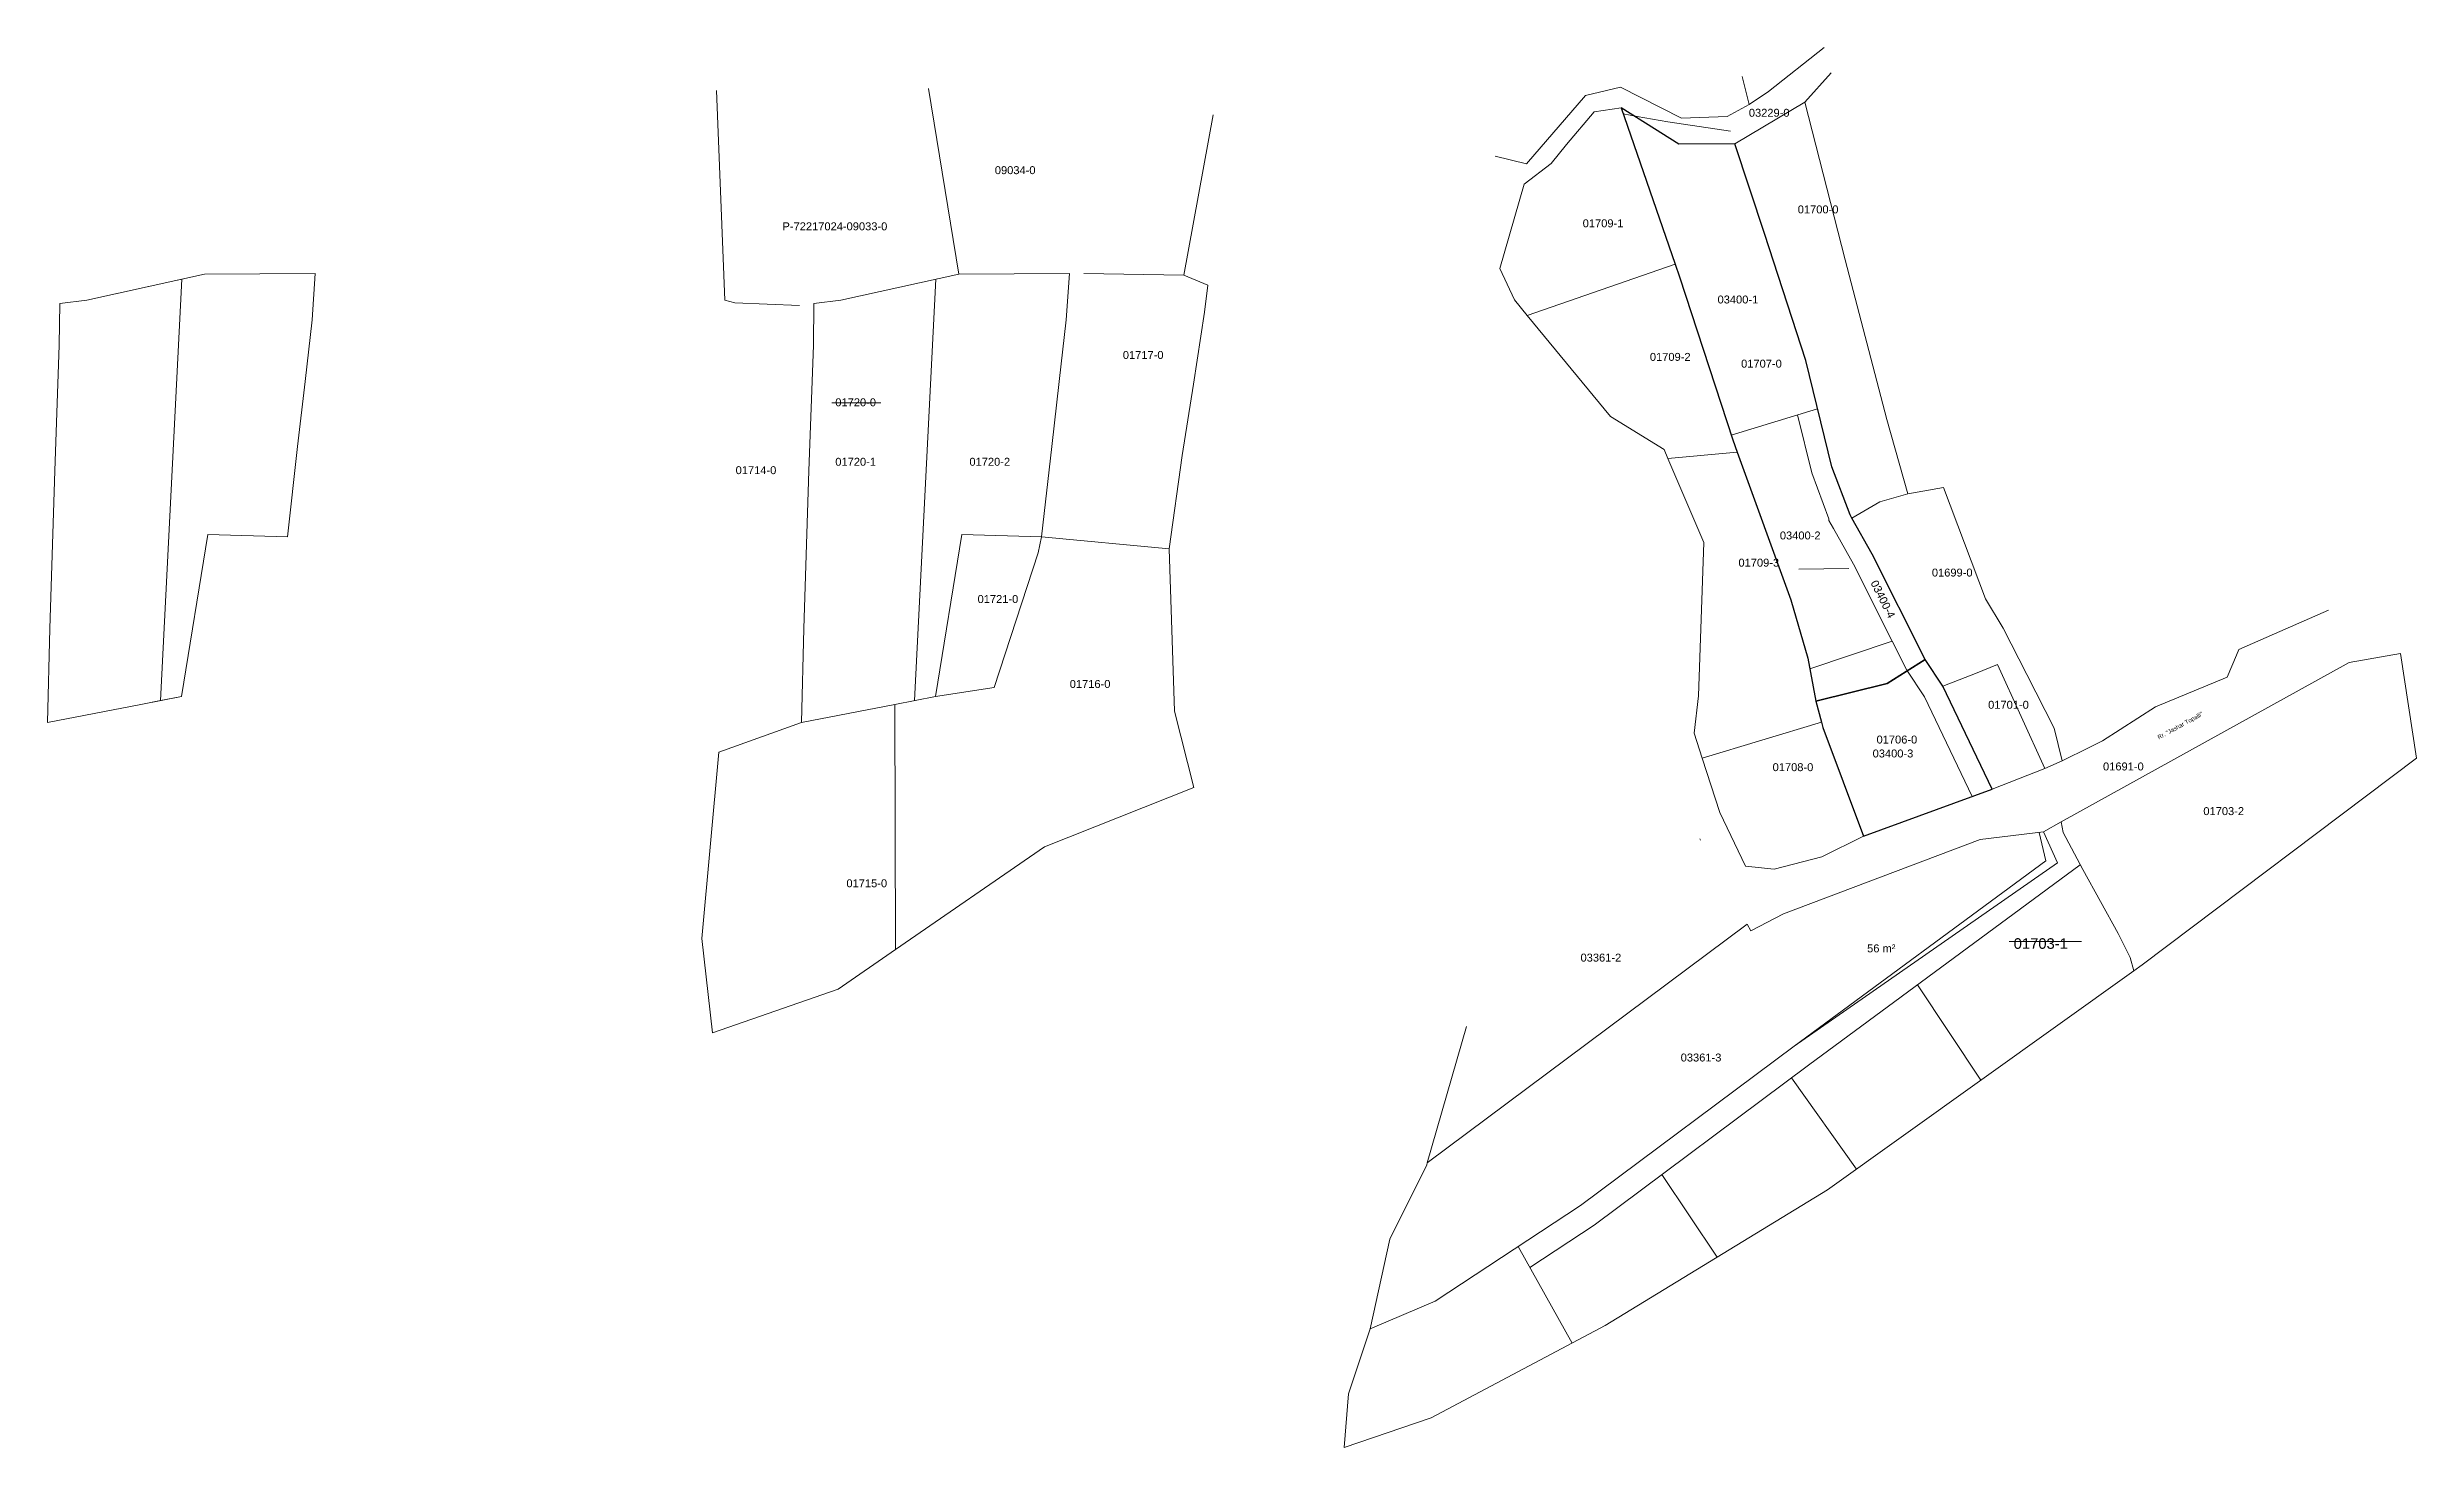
# Model space of a CAD drawing. Header units: metres. Extents: x 7514163 to 7515651, y 4686379 to 4686834.
# Drawn here: x 7514162.7 to 7514610.2, y 4686379 to 4686643.5 of the extents above; entities that cross this region are included whole.
import ezdxf

# ---------------------------------------------------------------- set-up
doc = ezdxf.new("R2010")
doc.units = ezdxf.units.M
doc.layers.get('0').update_dxf_attribs({"lineweight": 0})
for name, color, linetype, lineweight in [('mahmuti-oborri', 1, 'Continuous', 0), ('muri', 32, 'Continuous', 0), ('Ndarjet', 1, 'Continuous', 0), ('Nr Parceles Baze', 7, 'Continuous', 0), ('Nr-Kojshi', 251, 'Continuous', 0), ('Nr-Ri', 1, 'Continuous', 0), ('Parc-Kojshi', 251, 'Continuous', 0), ('Parc-Re', 1, 'Continuous', 0), ('Parcela Baze', 7, 'Continuous', 0), ('Pikat Ndarjes garb', 5, 'Continuous', 0), ('sip', 1, 'Continuous', 0)]:
    doc.layers.add(name, color=color, linetype=linetype, lineweight=lineweight)
doc.styles.get("Standard").update_dxf_attribs({"font": 'arial.ttf'})

msp = doc.modelspace()

# ---------------------------------------------------------------- linework, layer by layer
at = {"layer": 'mahmuti-oborri', "flags": 128}
msp.add_lwpolyline([(7514533.26, 4686474.59), (7514546.93, 4686474.59)], dxfattribs=at)
at = {"layer": 'muri', "elevation": 587.57, "flags": 128}
msp.add_lwpolyline([(7514480.61, 4686627.64), (7514468.8, 4686629.37), (7514465.9, 4686629.92), (7514462.98, 4686630.38), (7514460.34, 4686630.94)], dxfattribs=at)
at = {"layer": 'Ndarjet', "flags": 128}
for points in [[(7514188.06, 4686599.65), (7514170.13, 4686595.71), (7514165.02, 4686595.06), (7514164.95, 4686587.2), (7514164.12, 4686563.5), (7514163.15, 4686533.7), (7514162.7, 4686515.96), (7514180.33, 4686519.36), (7514184.05, 4686520.09)], [(7514211.38, 4686580.32), (7514212.71, 4686591.97), (7514213.3, 4686600.73), (7514192.4, 4686600.61), (7514188.06, 4686599.65), (7514184.05, 4686520.09), (7514188.01, 4686520.85), (7514193.01, 4686551.46), (7514208.03, 4686551.04), (7514209.96, 4686568.1)]]:
    msp.add_lwpolyline(points, close=True, dxfattribs=at)
for points in [[(7514184.05, 4686520.09), (7514188.06, 4686599.65)], [(7514326.49, 4686520.09), (7514330.49, 4686599.65)], [(7514310.87, 4686576.35), (7514320.15, 4686576.35)], [(7514511.17, 4686531.32), (7514503.82, 4686545.87), (7514500.04, 4686552.58), (7514499.18, 4686554.09), (7514499.18, 4686554.43), (7514495.95, 4686563.07), (7514493.24, 4686574.04)], [(7514526.25, 4686501.99), (7514517.23, 4686520.81), (7514513.92, 4686525.85), (7514511.17, 4686531.32)], [(7514442.68, 4686413), (7514454.83, 4686421.01), (7514495.31, 4686451.2), (7514546.68, 4686489.04)], [(7514440.5, 4686416.95), (7514450.69, 4686398.72)]]:
    msp.add_lwpolyline(points, dxfattribs=at)
for points, elevation in [([(7514480.76, 4686570.24), (7514497.07, 4686575.21)], 589.51), ([(7514495.6, 4686526.1), (7514511.17, 4686531.32)], 590.69)]:
    msp.add_lwpolyline(points, dxfattribs=dict(at, elevation=elevation))
at = {"layer": 'Ndarjet', "color": 6, "elevation": 591.3, "flags": 128}
for points in [[(7514540.17, 4686489.84), (7514538.92, 4686495.19)], [(7514540.17, 4686489.84), (7514492.63, 4686454.82)]]:
    msp.add_lwpolyline(points, dxfattribs=at)
at = {"layer": 'Parc-Kojshi'}
for points in [[(7514498.27, 4686643.46), (7514487.8, 4686635.15)], [(7514290.63, 4686595.71), (7514289.05, 4686635.29)], [(7514334.83, 4686600.61), (7514329.14, 4686635.69)], [(7514459.8, 4686635.92), (7514453.23, 4686634.35)], [(7514471.34, 4686630.07), (7514459.8, 4686635.92)], [(7514484.11, 4686632.69), (7514482.81, 4686637.97)], [(7514487.8, 4686635.15), (7514484.11, 4686632.69)], [(7514494.63, 4686633.12), (7514499.65, 4686638.67)], [(7514377.34, 4686600.45), (7514382.92, 4686630.72)], [(7514453.23, 4686634.35), (7514442.09, 4686621.46)], [(7514449.62, 4686625.1), (7514454.87, 4686631.28)], [(7514454.87, 4686631.28), (7514459.97, 4686632.06)], [(7514479.96, 4686630.38), (7514471.34, 4686630.07)], [(7514484.11, 4686632.69), (7514479.96, 4686630.38)], [(7514481.42, 4686625.24), (7514494.63, 4686633.12)], [(7514502.28, 4686603.34), (7514494.63, 4686633.12)], [(7514442.09, 4686621.46), (7514436.13, 4686622.91)], [(7514441.65, 4686617.64), (7514446.74, 4686621.54)], [(7514446.74, 4686621.54), (7514449.62, 4686625.1)], [(7514437.07, 4686601.7), (7514441.65, 4686617.64)], [(7514510.11, 4686573.17), (7514502.28, 4686603.34)], [(7514358.46, 4686600.74), (7514377.34, 4686600.45)], [(7514381.87, 4686598.53), (7514377.34, 4686600.45)], [(7514439.79, 4686595.76), (7514437.07, 4686601.7)], [(7514456.2, 4686597.65), (7514470.15, 4686602.51)], [(7514470.15, 4686602.51), (7514470.97, 4686600.14)], [(7514292.55, 4686595.24), (7514290.63, 4686595.71)], [(7514304.75, 4686594.71), (7514292.55, 4686595.24)], [(7514381.87, 4686598.53), (7514381.28, 4686593.45)], [(7514442.23, 4686592.79), (7514439.79, 4686595.76)], [(7514442.23, 4686592.79), (7514456.2, 4686597.65)], [(7514381.28, 4686593.45), (7514379.16, 4686579.84)], [(7514457.92, 4686573.71), (7514442.23, 4686592.79)], [(7514379.16, 4686579.84), (7514377.03, 4686566.4)], [(7514468.05, 4686567.49), (7514457.92, 4686573.71)], [(7514514.11, 4686559.11), (7514510.11, 4686573.17)], [(7514468.77, 4686565.8), (7514468.05, 4686567.49)], [(7514377.03, 4686566.4), (7514374.56, 4686548.73)], [(7514468.77, 4686565.8), (7514481.89, 4686567.02)], [(7514475.56, 4686549.96), (7514468.77, 4686565.8)], [(7514514.11, 4686559.11), (7514508.84, 4686557.6)], [(7514520.82, 4686560.35), (7514514.11, 4686559.11)], [(7514528.79, 4686539.32), (7514520.82, 4686560.35)], [(7514503.18, 4686555.16), (7514503.18, 4686555.14)], [(7514503.18, 4686555.14), (7514503.52, 4686554.54)], [(7514508.84, 4686557.6), (7514503.52, 4686554.54)], [(7514374.56, 4686548.73), (7514350.46, 4686551.04)], [(7514474.54, 4686520.96), (7514475.56, 4686549.96)], [(7514375.6, 4686518.09), (7514374.56, 4686548.73)], [(7514532.12, 4686533.78), (7514528.79, 4686539.32)], [(7514593.56, 4686537.15), (7514580.77, 4686531.54)], [(7514536.57, 4686525.03), (7514532.12, 4686533.78)], [(7514580.77, 4686531.54), (7514576.65, 4686529.71)], [(7514576.2, 4686528.66), (7514574.42, 4686524.51)], [(7514576.65, 4686529.71), (7514576.2, 4686528.66)], [(7514520.72, 4686522.79), (7514526.86, 4686525.17)], [(7514526.86, 4686525.17), (7514531.06, 4686526.91)], [(7514531.06, 4686526.91), (7514539.96, 4686507.25)], [(7514541.72, 4686514.87), (7514536.57, 4686525.03)], [(7514574.42, 4686524.51), (7514560.88, 4686518.89)], [(7514322.76, 4686519.36), (7514322.91, 4686473.05)], [(7514379.27, 4686503.69), (7514375.6, 4686518.09)], [(7514473.73, 4686513.92), (7514474.54, 4686520.96)], [(7514550.89, 4686512.5), (7514560.88, 4686518.89)], [(7514289.54, 4686510.33), (7514305.13, 4686515.96)], [(7514475.25, 4686509.23), (7514473.73, 4686513.92)], [(7514497.79, 4686516.01), (7514475.25, 4686509.23)], [(7514543.24, 4686508.69), (7514541.72, 4686514.87)], [(7514286.29, 4686475.17), (7514289.54, 4686510.33)], [(7514475.25, 4686509.23), (7514478.59, 4686498.92)], [(7514548.37, 4686511.25), (7514543.24, 4686508.69)], [(7514550.89, 4686512.5), (7514548.37, 4686511.25)], [(7514539.96, 4686507.25), (7514530.02, 4686503.38)], [(7514543.24, 4686508.69), (7514539.96, 4686507.25)], [(7514379.27, 4686503.69), (7514351.05, 4686492.44)], [(7514478.59, 4686498.92), (7514483.45, 4686488.79)], [(7514351.05, 4686492.44), (7514322.91, 4686473.05)], [(7514474.93, 4686493.71), (7514474.79, 4686493.96)], [(7514527.74, 4686493.82), (7514490.6, 4686479.82)], [(7514497.89, 4686490.55), (7514505.72, 4686494.47)], [(7514539.75, 4686495.3), (7514527.74, 4686493.82)], [(7514483.45, 4686488.79), (7514488.85, 4686488.25)], [(7514488.85, 4686488.25), (7514497.89, 4686490.55)], [(7514483.75, 4686477.87), (7514423.33, 4686432.78)], [(7514484.45, 4686476.62), (7514483.75, 4686477.87)], [(7514490.6, 4686479.82), (7514484.45, 4686476.62)], [(7514288.3, 4686457.33), (7514286.29, 4686475.17)], [(7514322.91, 4686473.05), (7514312.07, 4686465.57)], [(7514558.38, 4686470.17), (7514556.78, 4686469.03)], [(7514312.07, 4686465.57), (7514288.3, 4686457.33)], [(7514423.33, 4686432.78), (7514430.73, 4686458.52)], [(7514416.24, 4686418.37), (7514423.23, 4686432.41)], [(7514423.23, 4686432.41), (7514423.33, 4686432.78)], [(7514412.55, 4686401.39), (7514416.24, 4686418.37)]]:
    msp.add_lwpolyline(points, dxfattribs=at)
at = {"layer": 'Parc-Kojshi', "flags": 128}
msp.add_lwpolyline([(7514349.86, 4686547.96), (7514350.46, 4686551.04), (7514335.44, 4686551.46), (7514330.44, 4686520.85), (7514341.52, 4686522.56)], close=True, dxfattribs=at)
at = {"layer": 'Parc-Re'}
msp.add_line((7514493.49, 4686544.91), (7514502.96, 4686545.03), dxfattribs=at)
at = {"layer": 'Parc-Re', "color": 0, "flags": 128}
msp.add_lwpolyline([(7514520.72, 4686522.79), (7514517.39, 4686527.86), (7514507.35, 4686547.75), (7514503.52, 4686554.54), (7514503.18, 4686555.14), (7514503.18, 4686555.16), (7514499.77, 4686564.25), (7514494.83, 4686584.34), (7514487.05, 4686608.28), (7514481.42, 4686625.24), (7514470.82, 4686625.16), (7514459.97, 4686632.06), (7514470.15, 4686602.51), (7514470.97, 4686600.14), (7514481.06, 4686569.31), (7514481.89, 4686567.02), (7514492.01, 4686539.11), (7514495.23, 4686528.08), (7514496.74, 4686519.99), (7514497.79, 4686516.01), (7514498.06, 4686514.97), (7514505.72, 4686494.47), (7514530.02, 4686503.38)], close=True, dxfattribs=at)
at = {"layer": 'Parcela Baze', "lineweight": -3, "flags": 128}
for points in [[(7514487.05, 4686608.28), (7514481.42, 4686625.24), (7514470.82, 4686625.16), (7514459.97, 4686632.06), (7514470.15, 4686602.51), (7514470.97, 4686600.14), (7514481.06, 4686569.31), (7514481.89, 4686567.02), (7514492.01, 4686539.11), (7514495.23, 4686528.08), (7514496.74, 4686519.99), (7514510.19, 4686523.31), (7514517.39, 4686527.86), (7514507.35, 4686547.75), (7514503.52, 4686554.54), (7514503.18, 4686555.14), (7514503.18, 4686555.16), (7514499.77, 4686564.25), (7514494.83, 4686584.34)], [(7514520.72, 4686522.79), (7514517.39, 4686527.86), (7514510.19, 4686523.31), (7514496.74, 4686519.99), (7514497.79, 4686516.01), (7514498.06, 4686514.97), (7514505.72, 4686494.47), (7514530.02, 4686503.38)]]:
    msp.add_lwpolyline(points, close=True, dxfattribs=at)
at = {"layer": 'Parcela Baze', "flags": 128}
for points in [[(7514209.96, 4686568.1), (7514211.38, 4686580.32), (7514212.71, 4686591.97), (7514213.3, 4686600.73), (7514192.4, 4686600.61), (7514170.13, 4686595.71), (7514165.02, 4686595.06), (7514164.95, 4686587.2), (7514164.12, 4686563.5), (7514163.15, 4686533.7), (7514162.7, 4686515.96), (7514180.33, 4686519.36), (7514188.01, 4686520.85), (7514193.01, 4686551.46), (7514208.03, 4686551.04)], [(7514352.39, 4686568.1), (7514353.82, 4686580.32), (7514355.14, 4686591.97), (7514355.74, 4686600.73), (7514334.83, 4686600.61), (7514312.57, 4686595.71), (7514307.46, 4686595.06), (7514307.38, 4686587.2), (7514306.55, 4686563.5), (7514305.58, 4686533.7), (7514305.13, 4686515.96), (7514322.76, 4686519.36), (7514330.44, 4686520.85), (7514335.44, 4686551.46), (7514350.46, 4686551.04)], [(7514556.78, 4686469.03), (7514556.11, 4686471.55), (7514553.86, 4686476.11), (7514547.13, 4686488.19), (7514543.46, 4686495.18), (7514543.08, 4686497.15), (7514539.75, 4686495.3), (7514542.37, 4686489.46), (7514492.63, 4686454.82), (7514452.25, 4686424.69), (7514424.83, 4686406.62), (7514412.55, 4686401.39), (7514408.48, 4686389.13), (7514407.64, 4686378.98), (7514424.06, 4686384.58), (7514456.93, 4686402.03), (7514498.92, 4686427.68)]]:
    msp.add_lwpolyline(points, close=True, dxfattribs=at)
at = {"layer": 'Parcela Baze'}
for points in [[(7514349.86, 4686547.96), (7514341.52, 4686522.56)], [(7514543.08, 4686497.15), (7514597.45, 4686527.3)], [(7514597.45, 4686527.3), (7514607.17, 4686528.98)], [(7514607.17, 4686528.98), (7514610.2, 4686509.22)], [(7514610.2, 4686509.22), (7514558.38, 4686470.17)], [(7514539.75, 4686495.3), (7514527.74, 4686493.82)], [(7514558.38, 4686470.17), (7514556.78, 4686469.03)]]:
    msp.add_lwpolyline(points, dxfattribs=at)
at = {"layer": 'Pikat Ndarjes garb', "flags": 128}
for points in [[(7514527.91, 4686448.4), (7514515.92, 4686466.38)], [(7514504.41, 4686431.6), (7514492.11, 4686448.82)], [(7514478.08, 4686414.95), (7514467.63, 4686430.55)]]:
    msp.add_lwpolyline(points, dxfattribs=at)

# ---------------------------------------------------------------- texts
msp.add_text('Rr. "Jashar Topalli"', height=0.8, rotation=28.7517).set_placement((7514561.55, 4686512.72))
at = {"layer": 'Nr Parceles Baze'}
for s, height, p in [('01707-0', 1.5, (7514482.61, 4686582.97)), ('01720-0', 1.5, (7514311.52, 4686575.67)), ('01706-0', 1.5, (7514508.19, 4686511.97)), ('01703-2', 1.5, (7514569.92, 4686498.45)), ('01703-1', 2, (7514534.09, 4686473.19)), ('03361-3', 1.5, (7514471.2, 4686451.91))]:
    msp.add_text(s, height=height, dxfattribs=at).set_placement(p)
at = {"layer": 'Nr-Kojshi'}
for s, p in [('03229-0', (7514484.07, 4686630.36)), ('09034-0', (7514341.65, 4686619.52)), ('01700-0', (7514493.31, 4686612.11)), ('P-72217024-09033-0', (7514301.54, 4686608.91)), ('01709-1', (7514452.69, 4686609.48)), ('01717-0', (7514365.83, 4686584.61)), ('01709-2', (7514465.38, 4686584.25)), ('01714-0', (7514292.69, 4686562.85)), ('01709-3', (7514482.11, 4686545.38)), ('01699-0', (7514518.64, 4686543.51)), ('01721-0', (7514338.39, 4686538.51)), ('01716-0', (7514355.8, 4686522.47)), ('01701-0', (7514529.27, 4686518.54)), ('01708-0', (7514488.56, 4686506.75)), ('01691-0', (7514550.97, 4686506.89)), ('01703-2', (7514569.92, 4686498.45)), ('01715-0', (7514313.62, 4686484.82)), ('03361-2', (7514452.28, 4686470.78))]:
    msp.add_text(s, height=1.5, dxfattribs=at).set_placement(p)
at = {"layer": 'Nr-Ri'}
for s, p in [('03400-1', (7514478.16, 4686595.09)), ('03400-2', (7514489.93, 4686550.52)), ('03400-3', (7514507.45, 4686509.34))]:
    msp.add_text(s, height=1.5, dxfattribs=at).set_placement(p)
msp.add_text('03400-4', height=1.5, rotation=296.584, dxfattribs=at).set_placement((7514507.01, 4686542.34))
at = {"layer": 'sip'}
for s, p in [('01720-1', (7514311.52, 4686564.44)), ('01720-2', (7514336.85, 4686564.44)), ('56 m²', (7514506.41, 4686472.53))]:
    msp.add_text(s, height=1.5, dxfattribs=at).set_placement(p)

doc.saveas('drawing.dxf')
